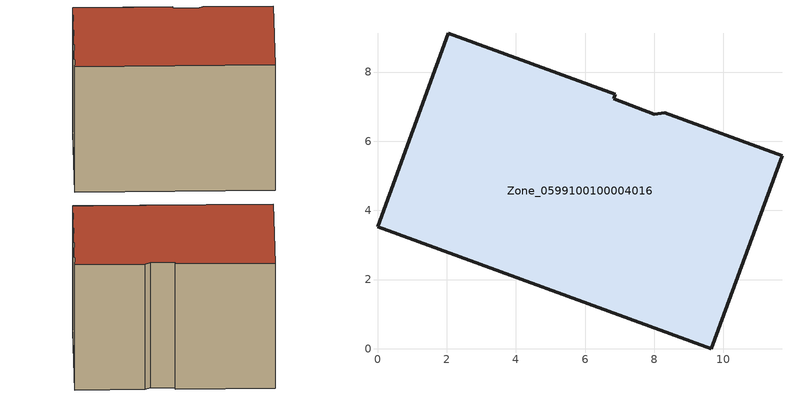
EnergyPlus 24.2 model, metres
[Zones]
Zone_0599100100004016
 floor ground (C_G): 2.05,9.12 6.87,7.35 6.82,7.22 8,6.78 8.31,6.83 11.69,5.58 9.65,0 0,3.52 z0
 wall outside (C_F): 11.69,5.58 8.31,6.83 8,6.78 6.82,7.22 6.87,7.35 2.05,9.12 0,3.52 9.65,0 11.69,5.58 z0:7.42
 roof outside (C_R): 8.31,6.83 8,6.78 6.82,7.22 6.87,7.35 2.05,9.12 0,3.52 9.65,0 11.69,5.58 z7.42
[BUILDING]
Pand.0599100100004016: North Axis=0; Terrain=City; Loads Convergence Tolerance Value=0.04; Temperature Convergence Tolerance Value=0.4; Solar Distribution=FullExterior; Maximum Number of Warmup Days=25; Minimum Number of Warmup Days=1
[Site:Location]
Rotterdam.The.Hague.AP_ZH_NLD Design_Conditions: Latitude=51.96; Longitude=4.45; Time Zone=1; Elevation=-4.5
[SITE:GROUNDTEMPERATURE:BUILDINGSURFACE]
18, 18, 18, 18, 18, 18, 18, 18, 18, 18, 18, 18
[MATERIAL] Thermal Absorptance=0.9; Solar Absorptance=0.7; Visible Absorptance=0.7
Name | Roughness | Thickness | Conductivity | Density | Specific Heat
G.TC.2006-2014 | MediumSmooth | 0.15 | 0.06 | 540 | 1210
F.TC.2006-2014 | Rough | 0.3 | 0.12 | 1920 | 840
R.TC.2006-2014 | MediumRough | 0.2 | 0.08 | 1500 | 1000
[CONSTRUCTION]
C_G: G.TC.2006-2014
C_F: F.TC.2006-2014
C_R: R.TC.2006-2014
[ZONE]
Zone_0599100100004016: Type=1; Multiplier=1; Ceiling Height=Autocalculate; Volume=Autocalculate; Floor Area=autocalculate; Part of Total Floor Area=Yes
[ZONEINFILTRATION:DESIGNFLOWRATE]
Infil_Zone_0599100100004016: Zone or ZoneList or Space or SpaceList=Zone_0599100100004016; Schedule=AlwaysOn; Design Flow Rate Calculation Method=Flow/Area; Flow Rate per Floor Area=0.0015; Constant Term Coefficient=1; Temperature Term Coefficient=0; Velocity Term Coefficient=0; Velocity Squared Term Coefficient=0
[HVACTEMPLATE:ZONE:IDEALLOADSAIRSYSTEM]
Zone_0599100100004016: Maximum Heating Supply Air Temperature=50; Minimum Cooling Supply Air Temperature=13; Maximum Heating Supply Air Humidity Ratio=0.0156; Minimum Cooling Supply Air Humidity Ratio=0.0077; Heating Limit=NoLimit; Cooling Limit=NoLimit; Dehumidification Control Type=ConstantSensibleHeatRatio; Cooling Sensible Heat Ratio=0.7; Dehumidification Setpoint=60; Humidification Control Type=None; Humidification Setpoint=30; Outdoor Air Method=None; Outdoor Air Flow Rate per Person=0.00944; Outdoor Air Flow Rate per Zone Floor Area=0; Outdoor Air Flow Rate per Zone=0; Demand Controlled Ventilation Type=None; Outdoor Air Economizer Type=NoEconomizer; Heat Recovery Type=None; Sensible Heat Recovery Effectiveness=0.7; Latent Heat Recovery Effectiveness=0.65
[ZONECONTROL:THERMOSTAT]
ThermostatControl_Zone_0599100100004016: Zone or ZoneList=Zone_0599100100004016; Control Type Schedule=DualSetpointControlType; Control 1=Thermostat_Zone_0599100100004016; Temperature Difference Between Cutout And Setpoint=0
[THERMOSTATSETPOINT:DUALSETPOINT]
Thermostat_Zone_0599100100004016: Heating Setpoint Temperature Schedule=HeatingSetpoint_Zone_0599100100004016; Cooling Setpoint Temperature Schedule=CoolingSetpoint_Zone_0599100100004016
[SCHEDULE:COMPACT]
HeatingSetpoint_Zone_0599100100004016: Through: 12/31, For: AllDays, Until: 24:00, 21
CoolingSetpoint_Zone_0599100100004016: Through: 12/31, For: AllDays, Until: 24:00, 24
DualSetpointControlType: Through: 12/31, For: AllDays, Until: 24:00, 4
AlwaysOn: Through: 12/31, For: AllDays, Until: 24:00, 1
